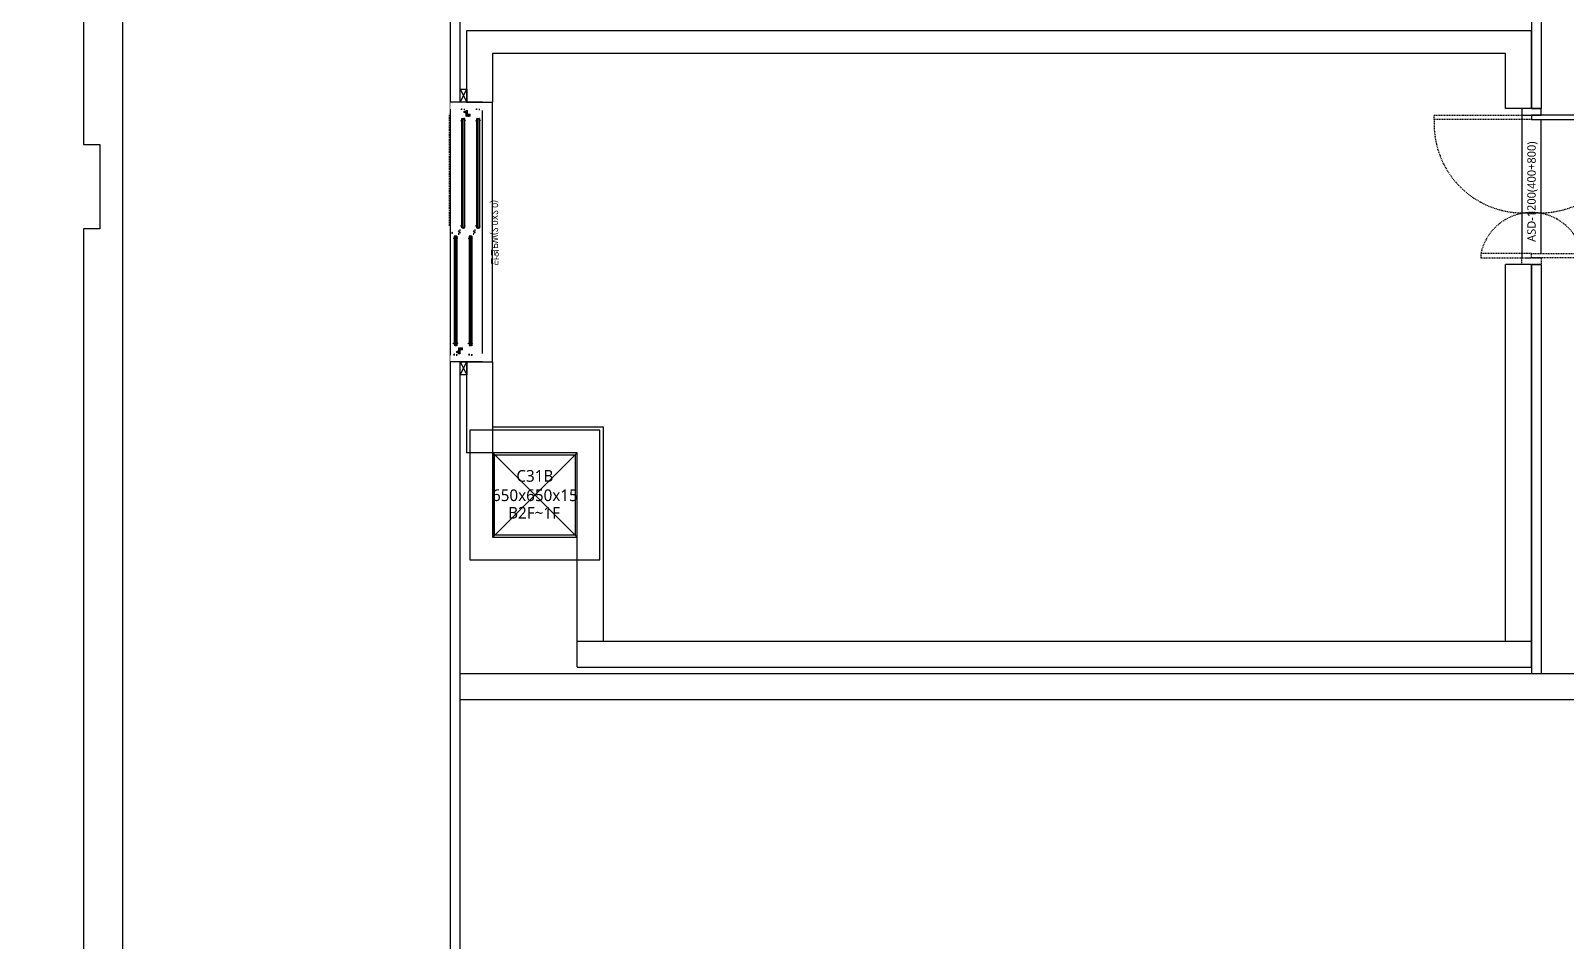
# Model space of a CAD drawing. Header units: millimetres. Extents: x -27104 to 125781, y -3376 to 46996.
# Drawn here: x 56635.8 to 56867, y 18449.1 to 18586.2 of the extents above; entities that cross this region are included whole.
import ezdxf
from ezdxf.enums import TextEntityAlignment as Align

# ---------------------------------------------------------------- set-up
doc = ezdxf.new("R2010")
doc.units = ezdxf.units.MM
doc.header["$LTSCALE"] = 100
doc.header["$MEASUREMENT"] = 0
doc.header["$PDSIZE"] = -10
doc.linetypes.add('HID', pattern=[2.5, 1.5, -1])
doc.linetypes.add('HIDDEN2', pattern=[0.1875, 0.125, -0.0625])
doc.layers.get('0').update_dxf_attribs({"linetype": 'CONTINUOUS'})
doc.layers.get('Defpoints').update_dxf_attribs({"color": 171, "linetype": 'CONTINUOUS'})
doc.layers.add('#프레임 라인', color=189, linetype='CONTINUOUS', plot=False)
for name, color, linetype in [('DOOR', 4, 'CONTINUOUS'), ('DOOR ELE', 253, 'CONTINUOUS'), ('DOOR(OPEN ELE)', 5, 'CONTINUOUS'), ('ELE9', 9, 'CONTINUOUS'), ('WIN', 4, 'CONTINUOUS'), ('WIN-G', 252, 'CONTINUOUS'), ('WIN2', 5, 'CONTINUOUS')]:
    doc.layers.add(name, color=color, linetype=linetype)
doc.styles.add('TE', font='malgun_0.ttf')
doc.styles.add('나눔바른고딕', font='NanumBarunGothic.ttf')
doc.styles.add('돋움', font='')
doc.styles.get('돋움').set_extended_font_data('Dotum')

# ---------------------------------------------------------------- blocks, each defined once
blk = doc.blocks.new('모헤어')
for p, q in [((-1909, -2852), (-1910, -2852)), ((-1910, -2859), (-1910, -2852)), ((-1909, -2859), (-1910, -2859))]:
    blk.add_line(p, q)
at = {"linetype": 'Continuous'}
for p, q in [((-1909, -2859), (-1909, -2852)), ((-1904, -2853), (-1909, -2853)), ((-1904, -2854), (-1909, -2854)), ((-1904, -2855), (-1909, -2855)), ((-1904, -2856), (-1909, -2856)), ((-1904, -2857), (-1909, -2857))]:
    blk.add_line(p, q, dxfattribs=at)
blk = doc.blocks.new('ㄴ핸들')
at = {"color": 0, "linetype": 'Continuous', "lineweight": 15}
for p, q in [((12340, -12243), (12340, -12232)), ((12340, -12232), (12342, -12232)), ((12342, -12233), (12340, -12236)), ((12342, -12238), (12340, -12240)), ((12340, -12243), (12341, -12245)), ((12343, -12241), (12341, -12244)), ((12344, -12245), (12341, -12245)), ((12342, -12241), (12342, -12232)), ((12360, -12241), (12342, -12241)), ((12343, -12235), (12343, -12232)), ((12343, -12232), (12347, -12232)), ((12343, -12232), (12343, -12233)), ((12343, -12235), (12345, -12235)), ((12343, -12240), (12343, -12241)), ((12343, -12240), (12344, -12240)), ((12343, -12241), (12343, -12240)), ((12343, -12240), (12343, -12240)), ((12348, -12235), (12344, -12235)), ((12344, -12245), (12344, -12243)), ((12345, -12243), (12344, -12243)), ((12360, -12243), (12344, -12243)), ((12344, -12243), (12344, -12245)), ((12344, -12243), (12360, -12243)), ((12345, -12244), (12344, -12245)), ((12360, -12245), (12344, -12245)), ((12344, -12245), (12344, -12245)), ((12345, -12235), (12345, -12234)), ((12348, -12234), (12345, -12234)), ((12348, -12235), (12345, -12235)), ((12345, -12235), (12345, -12235)), ((12345, -12241), (12345, -12241)), ((12345, -12243), (12345, -12244)), ((12345, -12243), (12346, -12243)), ((12359, -12244), (12345, -12244)), ((12349, -12231), (12346, -12234)), ((12348, -12241), (12346, -12243)), ((12347, -12232), (12347, -12224)), ((12349, -12227), (12347, -12228)), ((12350, -12224), (12348, -12224)), ((12348, -12236), (12348, -12234)), ((12348, -12236), (12349, -12236)), ((12348, -12244), (12348, -12243)), ((12350, -12244), (12348, -12245)), ((12349, -12223), (12349, -12223)), ((12349, -12223), (12350, -12223)), ((12349, -12223), (12350, -12223)), ((12349, -12226), (12350, -12226)), ((12349, -12226), (12349, -12236)), ((12350, -12234), (12349, -12235)), ((12349, -12236), (12349, -12235)), ((12349, -12236), (12349, -12236)), ((12351, -12217), (12350, -12218)), ((12350, -12218), (12350, -12223)), ((12350, -12223), (12350, -12223)), ((12350, -12223), (12350, -12223)), ((12350, -12223), (12350, -12223)), ((12351, -12223), (12350, -12223)), ((12351, -12223), (12350, -12223)), ((12350, -12234), (12350, -12223)), ((12350, -12223), (12351, -12223)), ((12351, -12223), (12350, -12223)), ((12350, -12224), (12350, -12226)), ((12350, -12225), (12350, -12226)), ((12350, -12234), (12350, -12234)), ((12355, -12217), (12351, -12217)), ((12351, -12223), (12351, -12223)), ((12352, -12241), (12351, -12243)), ((12354, -12244), (12353, -12245)), ((12356, -12218), (12355, -12217)), ((12357, -12223), (12355, -12223)), ((12357, -12223), (12355, -12223)), ((12355, -12223), (12355, -12223)), ((12355, -12223), (12356, -12223)), ((12356, -12223), (12355, -12223)), ((12357, -12241), (12355, -12243)), ((12356, -12223), (12356, -12218)), ((12356, -12223), (12358, -12223)), ((12356, -12223), (12356, -12223)), ((12356, -12223), (12358, -12223)), ((12356, -12223), (12356, -12234)), ((12356, -12226), (12356, -12224)), ((12358, -12224), (12356, -12224)), ((12357, -12224), (12356, -12224)), ((12356, -12226), (12357, -12226)), ((12356, -12234), (12356, -12234)), ((12357, -12235), (12356, -12234)), ((12357, -12223), (12357, -12223)), ((12357, -12223), (12357, -12223)), ((12357, -12236), (12357, -12226)), ((12359, -12226), (12357, -12228)), ((12359, -12230), (12357, -12232)), ((12357, -12235), (12357, -12236)), ((12357, -12236), (12359, -12236)), ((12357, -12236), (12357, -12236)), ((12357, -12244), (12357, -12243)), ((12360, -12243), (12357, -12245)), ((12358, -12223), (12358, -12223)), ((12359, -12235), (12358, -12236)), ((12358, -12243), (12358, -12244)), ((12359, -12224), (12359, -12232)), ((12359, -12232), (12383, -12232)), ((12361, -12232), (12359, -12234)), ((12359, -12234), (12359, -12236)), ((12360, -12234), (12359, -12234)), ((12360, -12235), (12359, -12235)), ((12359, -12235), (12360, -12235)), ((12360, -12235), (12359, -12235)), ((12359, -12244), (12359, -12243)), ((12360, -12243), (12359, -12243)), ((12360, -12235), (12360, -12234)), ((12360, -12235), (12383, -12235)), ((12360, -12241), (12360, -12243)), ((12360, -12242), (12360, -12243)), ((12360, -12243), (12360, -12245)), ((12360, -12245), (12360, -12245)), ((12366, -12232), (12363, -12235)), ((12370, -12232), (12368, -12235)), ((12370, -12262), (12370, -12261)), ((12370, -12263), (12370, -12262)), ((12383, -12262), (12370, -12262)), ((12372, -12262), (12370, -12264)), ((12370, -12263), (12371, -12264)), ((12371, -12261), (12371, -12262)), ((12385, -12264), (12371, -12264)), ((12375, -12232), (12372, -12235)), ((12376, -12262), (12374, -12264)), ((12379, -12232), (12377, -12235)), ((12377, -12243), (12380, -12243)), ((12381, -12262), (12378, -12264)), ((12380, -12243), (12383, -12243)), ((12383, -12233), (12381, -12235)), ((12383, -12232), (12383, -12262)), ((12383, -12232), (12386, -12232)), ((12384, -12232), (12383, -12233)), ((12383, -12232), (12383, -12235)), ((12383, -12232), (12383, -12232)), ((12385, -12235), (12383, -12237)), ((12386, -12239), (12383, -12242)), ((12386, -12244), (12383, -12246)), ((12386, -12248), (12383, -12251)), ((12386, -12253), (12383, -12255)), ((12386, -12257), (12383, -12260)), ((12385, -12262), (12383, -12264)), ((12386, -12235), (12385, -12235)), ((12385, -12235), (12385, -12235)), ((12386, -12235), (12385, -12235)), ((12385, -12261), (12386, -12261)), ((12385, -12261), (12385, -12262)), ((12385, -12262), (12386, -12262)), ((12385, -12264), (12386, -12263)), ((12386, -12232), (12386, -12235)), ((12386, -12235), (12386, -12236)), ((12386, -12235), (12386, -12235)), ((12386, -12235), (12386, -12235)), ((12386, -12236), (12386, -12240)), ((12386, -12241), (12386, -12245)), ((12386, -12246), (12386, -12251)), ((12386, -12252), (12386, -12256)), ((12386, -12257), (12386, -12261)), ((12386, -12261), (12386, -12262)), ((12386, -12262), (12386, -12261)), ((12386, -12262), (12386, -12263))]:
    blk.add_line(p, q, dxfattribs=at)
at = {"color": 0, "linetype": 'Continuous', "lineweight": 0}
for p, q in [((12347, -12235), (12344, -12235)), ((12344, -12235), (12344, -12236)), ((12344, -12240), (12344, -12236)), ((12344, -12236), (12347, -12236)), ((12348, -12237), (12344, -12240)), ((12352, -12241), (12345, -12241)), ((12347, -12236), (12352, -12241)), ((12350, -12239), (12348, -12241)), ((12356, -12229), (12349, -12235)), ((12355, -12217), (12350, -12221)), ((12356, -12220), (12350, -12225)), ((12356, -12224), (12350, -12230)), ((12356, -12233), (12350, -12239)), ((12352, -12241), (12352, -12241)), ((12352, -12241), (12360, -12241)), ((12357, -12237), (12353, -12240)), ((12357, -12223), (12357, -12223)), ((12360, -12245), (12360, -12235)), ((12360, -12235), (12362, -12235)), ((12362, -12235), (12360, -12235)), ((12366, -12236), (12360, -12242)), ((12362, -12236), (12360, -12238)), ((12360, -12245), (12361, -12245)), ((12365, -12245), (12361, -12245)), ((12362, -12236), (12362, -12235)), ((12362, -12235), (12364, -12235)), ((12362, -12235), (12362, -12236)), ((12371, -12236), (12362, -12245)), ((12375, -12236), (12362, -12236)), ((12364, -12235), (12364, -12236)), ((12375, -12235), (12364, -12235)), ((12375, -12236), (12366, -12245)), ((12371, -12245), (12369, -12247)), ((12371, -12249), (12369, -12251)), ((12369, -12261), (12369, -12250)), ((12371, -12254), (12369, -12256)), ((12371, -12258), (12369, -12260)), ((12369, -12261), (12370, -12261)), ((12377, -12261), (12370, -12261)), ((12377, -12242), (12371, -12242)), ((12371, -12259), (12371, -12242)), ((12371, -12259), (12377, -12259)), ((12375, -12259), (12373, -12261)), ((12377, -12239), (12374, -12242)), ((12376, -12235), (12375, -12236)), ((12375, -12236), (12375, -12235)), ((12375, -12235), (12377, -12235)), ((12377, -12235), (12377, -12242)), ((12377, -12242), (12377, -12252)), ((12377, -12259), (12377, -12250)), ((12377, -12259), (12377, -12261)), ((12377, -12261), (12377, -12261))]:
    blk.add_line(p, q, dxfattribs=at)
for centre, radius, start, end in [((12345, -12240), 1, 180, 270), ((12365, -12250), 4.5, 0, 90)]:
    blk.add_arc(centre, radius, start, end, dxfattribs=at)
at = {"color": 0, "linetype": 'Continuous', "lineweight": 15}
for centre, radius, start, end in [((12348, -12224), 0.5, 90, 180), ((12353, -12236), 3.9, 180, 0), ((12358, -12224), 0.5, 0, 90), ((12386, -12235), 0.3, 270, 0), ((12386, -12236), 0.3, 0, 90), ((12386, -12241), 0.5, 270, 90), ((12386, -12246), 0.5, 270, 90), ((12386, -12251), 0.5, 270, 90), ((12386, -12256), 0.5, 270, 90), ((12386, -12261), 0.3, 270, 0), ((12386, -12262), 0.3, 0, 90)]:
    blk.add_arc(centre, radius, start, end, dxfattribs=at)
for points in [[(12346, -12241), (12346, -12241)], [(12360, -12241), (12360, -12241)]]:
    blk.add_open_spline(points, degree=1, dxfattribs=at)
at = {"color": 0, "linetype": 'Continuous', "lineweight": 0}
blk.add_open_spline([(12371, -12252), (12377, -12252)], degree=1, dxfattribs=at)
blk = doc.blocks.new('A$C54895e96')
at = {"ltscale": 0.1}
blk.add_wipeout([(2100, 265), (100, 265), (100, 19), (2100, 19)], dxfattribs=at)
at = {"layer": 'WIN-G'}
h = blk.add_hatch(dxfattribs=at)
h.set_pattern_fill('ANSI38', color=256, scale=10, angle=540, style=0)
h.set_pattern_definition([(225, (-26409834.9976, 15707439.244), (-0.883883476483, 0.883883476483), []), (135, (-26409834.9976, 15707439.244), (-0.883883476483, 2.65165042945), [3.125, -1.875])])
h.paths.add_polyline_path([(1133, 242), (1130, 242), (1130, 222), (1133, 222)])
h = blk.add_hatch(dxfattribs=at)
h.set_pattern_fill('ANSI38', color=256, scale=10, angle=360, style=0)
h.set_pattern_definition([(315, (-26410669.2945, 15707439.244), (0.883883476483, 0.883883476483), []), (45, (-26410669.2945, 15707439.244), (0.883883476483, 2.65165042945), [3.125, -1.875])])
h.paths.add_polyline_path([(1972, 242), (1975, 242), (1975, 222), (1972, 222)])
h = blk.add_hatch(dxfattribs=at)
h.set_pattern_fill('ANSI38', color=256, scale=10, angle=540, style=0)
h.set_pattern_definition([(225, (-26409130.1476, 15707381.244), (-0.883883476483, 0.883883476483), []), (135, (-26409130.1476, 15707381.244), (-0.883883476483, 2.65165042945), [3.125, -1.875])])
h.paths.add_polyline_path([(228, 184), (225, 184), (225, 164), (228, 164)])
h = blk.add_hatch(dxfattribs=at)
h.set_pattern_fill('ANSI38', color=256, scale=10, angle=360, style=0)
h.set_pattern_definition([(315, (-26409964.4445, 15707381.244), (0.883883476483, 0.883883476483), []), (45, (-26409964.4445, 15707381.244), (0.883883476483, 2.65165042945), [3.125, -1.875])])
h.paths.add_polyline_path([(1067, 184), (1070, 184), (1070, 164), (1067, 164)])
h = blk.add_hatch(dxfattribs=at)
h.set_pattern_fill('ANSI38', color=256, scale=10, angle=540, style=0)
h.set_pattern_definition([(225, (-26409834.9976, 15707324.244), (-0.883883476483, 0.883883476483), []), (135, (-26409834.9976, 15707324.244), (-0.883883476483, 2.65165042945), [3.125, -1.875])])
h.paths.add_polyline_path([(1133, 127), (1130, 127), (1130, 107), (1133, 107)])
h = blk.add_hatch(dxfattribs=at)
h.set_pattern_fill('ANSI38', color=256, scale=10, angle=360, style=0)
h.set_pattern_definition([(315, (-26410669.2945, 15707324.244), (0.883883476483, 0.883883476483), []), (45, (-26410669.2945, 15707324.244), (0.883883476483, 2.65165042945), [3.125, -1.875])])
h.paths.add_polyline_path([(1972, 127), (1975, 127), (1975, 107), (1972, 107)])
h = blk.add_hatch(dxfattribs=at)
h.set_pattern_fill('ANSI38', color=256, scale=10, angle=540, style=0)
h.set_pattern_definition([(225, (-26409130.1476, 15707266.244), (-0.883883476483, 0.883883476483), []), (135, (-26409130.1476, 15707266.244), (-0.883883476483, 2.65165042945), [3.125, -1.875])])
h.paths.add_polyline_path([(228, 69), (225, 69), (225, 49), (228, 49)])
h = blk.add_hatch(dxfattribs=at)
h.set_pattern_fill('ANSI38', color=256, scale=10, angle=360, style=0)
h.set_pattern_definition([(315, (-26409964.4445, 15707266.244), (0.883883476483, 0.883883476483), []), (45, (-26409964.4445, 15707266.244), (0.883883476483, 2.65165042945), [3.125, -1.875])])
h.paths.add_polyline_path([(1067, 69), (1070, 69), (1070, 49), (1067, 49)])
at = {"layer": 'WIN', "color": 8}
for p, q in [((100, 94), (0, 144)), ((0, 94), (100, 144)), ((2200, 94), (2100, 144)), ((2100, 94), (2200, 144))]:
    blk.add_line(p, q, dxfattribs=at)
at = {"layer": 'WIN', "ltscale": 1000}
for points in [[(100, 265), (100, 19)], [(2100, 265), (2100, 19)]]:
    blk.add_lwpolyline(points, dxfattribs=at)
at = {"layer": 'WIN', "color": 8}
for points in [[(0, 94), (100, 94), (100, 144), (0, 144)], [(2100, 94), (2200, 94), (2200, 144), (2100, 144)]]:
    blk.add_lwpolyline(points, close=True, dxfattribs=at)
at = {"layer": 'WIN-G'}
for p, q in [((164, 265), (2036, 265)), ((1973, 242), (1133, 242)), ((1972, 237), (1133, 237)), ((1136, 237), (1136, 225)), ((1969, 237), (1969, 225)), ((1068, 184), (228, 184)), ((1067, 179), (228, 179)), ((1067, 167), (228, 167)), ((1068, 162), (228, 162)), ((231, 179), (231, 167)), ((1064, 179), (1064, 167)), ((1972, 225), (1133, 225)), ((1973, 220), (1133, 220)), ((1973, 127), (1133, 127)), ((1972, 122), (1133, 122)), ((1136, 122), (1136, 110)), ((1969, 122), (1969, 110)), ((153, 19), (2047, 19)), ((1068, 69), (228, 69)), ((1067, 64), (228, 64)), ((1067, 52), (228, 52)), ((1068, 47), (228, 47)), ((231, 64), (231, 52)), ((1064, 64), (1064, 52)), ((1972, 110), (1133, 110)), ((1973, 105), (1133, 105))]:
    blk.add_line(p, q, dxfattribs=at)
at = {"layer": 'WIN-G', "linetype": 'HIDDEN2'}
blk.add_line((1147, 12), (2011, 12), dxfattribs=at)
at = {"layer": 'WIN-G'}
for points in [[(1146, 248), (1147, 248), (1147, 248), (1147, 248), (1148, 248), (1148, 247), (1148, 247), (1148, 247), (1148, 247), (1148, 247), (1148, 247), (1148, 246), (1148, 246), (1148, 246), (1148, 245), (1148, 245), (1148, 244), (1149, 244), (1149, 244), (1149, 244), (1149, 244), (1150, 243), (1150, 243), (1150, 243), (1151, 243), (1151, 242), (1152, 242), (1152, 242)], [(1958, 248), (1958, 248), (1958, 248), (1957, 248), (1957, 248), (1957, 247), (1957, 247), (1957, 247), (1957, 247), (1957, 247), (1957, 247), (1957, 246), (1957, 246), (1957, 246), (1957, 245), (1957, 245), (1956, 244), (1956, 244), (1956, 244), (1956, 244), (1956, 244), (1955, 243), (1955, 243), (1955, 243), (1954, 243), (1954, 242), (1953, 242), (1953, 242)], [(242, 190), (242, 190), (242, 190), (243, 190), (243, 190), (243, 189), (243, 189), (243, 189), (243, 189), (243, 189), (243, 189), (243, 188), (243, 188), (243, 188), (243, 187), (243, 187), (244, 186), (244, 186), (244, 186), (244, 186), (244, 186), (245, 185), (245, 185), (245, 185), (246, 185), (246, 184), (247, 184), (247, 184)], [(242, 156), (242, 156), (242, 156), (243, 156), (243, 157), (243, 157), (243, 157), (243, 157), (243, 157), (243, 157), (243, 158), (243, 158), (243, 158), (243, 158), (244, 159), (244, 159), (244, 160), (244, 160), (244, 160), (244, 160), (245, 161), (245, 161), (245, 161), (246, 161), (246, 162), (246, 162), (247, 162), (247, 162)], [(1053, 190), (1053, 190), (1053, 190), (1052, 190), (1052, 190), (1052, 189), (1052, 189), (1052, 189), (1052, 189), (1052, 189), (1052, 189), (1052, 188), (1052, 188), (1052, 188), (1051, 187), (1051, 187), (1051, 186), (1051, 186), (1051, 186), (1051, 186), (1050, 186), (1050, 185), (1050, 185), (1049, 185), (1049, 185), (1049, 184), (1048, 184), (1048, 184)], [(1054, 156), (1053, 156), (1053, 156), (1052, 156), (1052, 157), (1052, 157), (1052, 157), (1052, 157), (1052, 157), (1052, 157), (1052, 158), (1052, 158), (1052, 158), (1052, 158), (1052, 159), (1051, 159), (1051, 160), (1051, 160), (1051, 160), (1051, 160), (1050, 161), (1050, 161), (1050, 161), (1049, 161), (1049, 162), (1049, 162), (1048, 162), (1048, 162)], [(1146, 214), (1147, 214), (1147, 214), (1148, 214), (1148, 215), (1148, 215), (1148, 215), (1148, 215), (1148, 215), (1148, 215), (1148, 216), (1148, 216), (1148, 216), (1148, 216), (1148, 217), (1149, 217), (1149, 218), (1149, 218), (1149, 218), (1149, 218), (1150, 219), (1150, 219), (1150, 219), (1151, 219), (1151, 220), (1151, 220), (1152, 220), (1152, 220)], [(1146, 133), (1147, 133), (1147, 133), (1147, 133), (1148, 132), (1148, 132), (1148, 132), (1148, 132), (1148, 132), (1148, 132), (1148, 131), (1148, 131), (1148, 131), (1148, 131), (1148, 130), (1148, 130), (1148, 129), (1149, 129), (1149, 129), (1149, 129), (1149, 128), (1150, 128), (1150, 128), (1150, 128), (1151, 127), (1151, 127), (1152, 127), (1152, 127)], [(1958, 214), (1958, 214), (1958, 214), (1957, 214), (1957, 215), (1957, 215), (1957, 215), (1957, 215), (1957, 215), (1957, 215), (1957, 216), (1957, 216), (1957, 216), (1957, 216), (1956, 217), (1956, 217), (1956, 218), (1956, 218), (1956, 218), (1956, 218), (1955, 219), (1955, 219), (1955, 219), (1954, 219), (1954, 220), (1954, 220), (1953, 220), (1953, 220)], [(1958, 133), (1958, 133), (1958, 133), (1957, 133), (1957, 132), (1957, 132), (1957, 132), (1957, 132), (1957, 132), (1957, 132), (1957, 131), (1957, 131), (1957, 131), (1957, 131), (1957, 130), (1957, 130), (1956, 129), (1956, 129), (1956, 129), (1956, 129), (1956, 128), (1955, 128), (1955, 128), (1955, 128), (1954, 127), (1954, 127), (1953, 127), (1953, 127)], [(242, 75), (242, 75), (242, 75), (243, 75), (243, 75), (243, 74), (243, 74), (243, 74), (243, 74), (243, 74), (243, 74), (243, 73), (243, 73), (243, 73), (243, 72), (243, 72), (244, 71), (244, 71), (244, 71), (244, 71), (244, 71), (245, 70), (245, 70), (245, 70), (246, 70), (246, 69), (247, 69), (247, 69)], [(242, 41), (242, 41), (242, 41), (243, 41), (243, 42), (243, 42), (243, 42), (243, 42), (243, 42), (243, 42), (243, 43), (243, 43), (243, 43), (243, 43), (244, 44), (244, 44), (244, 45), (244, 45), (244, 45), (244, 45), (245, 46), (245, 46), (245, 46), (246, 46), (246, 47), (246, 47), (247, 47), (247, 47)], [(1054, 75), (1053, 75), (1053, 75), (1053, 75), (1052, 75), (1052, 74), (1052, 74), (1052, 74), (1052, 74), (1052, 74), (1052, 74), (1052, 73), (1052, 73), (1052, 73), (1052, 72), (1052, 72), (1052, 71), (1051, 71), (1051, 71), (1051, 71), (1051, 71), (1050, 70), (1050, 70), (1050, 70), (1049, 70), (1049, 69), (1048, 69), (1048, 69)], [(1054, 41), (1053, 41), (1053, 41), (1052, 41), (1052, 42), (1052, 42), (1052, 42), (1052, 42), (1052, 42), (1052, 42), (1052, 43), (1052, 43), (1052, 43), (1052, 43), (1052, 44), (1051, 44), (1051, 45), (1051, 45), (1051, 45), (1051, 45), (1050, 46), (1050, 46), (1050, 46), (1049, 46), (1049, 47), (1049, 47), (1048, 47), (1048, 47)], [(1146, 99), (1147, 99), (1147, 99), (1148, 100), (1148, 100), (1148, 100), (1148, 100), (1148, 100), (1148, 100), (1148, 100), (1148, 101), (1148, 101), (1148, 101), (1148, 101), (1148, 102), (1148, 102), (1149, 103), (1149, 103), (1149, 103), (1149, 103), (1149, 104), (1150, 104), (1150, 104), (1150, 104), (1151, 105), (1151, 105), (1152, 105), (1152, 105)], [(1959, 99), (1958, 99), (1958, 99), (1957, 100), (1957, 100), (1957, 100), (1957, 100), (1957, 100), (1957, 100), (1957, 100), (1957, 101), (1957, 101), (1957, 101), (1957, 101), (1957, 102), (1956, 102), (1956, 103), (1956, 103), (1956, 103), (1956, 103), (1955, 104), (1955, 104), (1955, 104), (1954, 104), (1954, 105), (1954, 105), (1953, 105), (1953, 105)]]:
    blk.add_lwpolyline(points, dxfattribs=at)
at = {"layer": 'WIN2'}
for p, q in [((131, 255), (131, 255)), ((131, 255), (131, 255)), ((2070, 255), (2070, 255)), ((2070, 255), (2070, 255)), ((1081, 200), (1081, 193)), ((1082, 200), (1082, 193)), ((1082, 200), (1082, 193)), ((1083, 200), (1083, 193)), ((1083, 200), (1083, 193)), ((1083, 200), (1083, 193)), ((1084, 200), (1084, 193)), ((1084, 200), (1084, 193)), ((1085, 200), (1085, 193)), ((1085, 200), (1085, 193)), ((1086, 200), (1086, 193)), ((1086, 200), (1086, 193)), ((1087, 200), (1087, 193)), ((1087, 200), (1087, 193)), ((1088, 200), (1088, 193)), ((1092, 203), (1099, 208)), ((1099, 208), (1092, 203)), ((1099, 207), (1092, 203)), ((1101, 197), (1108, 202)), ((1101, 197), (1108, 202)), ((1108, 201), (1101, 197)), ((1112, 204), (1112, 211)), ((1112, 204), (1112, 211)), ((1113, 204), (1113, 211)), ((1113, 204), (1113, 211)), ((1113, 204), (1113, 211)), ((1114, 204), (1114, 211)), ((1114, 204), (1114, 211)), ((1115, 204), (1115, 211)), ((1115, 204), (1115, 211)), ((1116, 204), (1116, 211)), ((1116, 204), (1116, 211)), ((1117, 204), (1117, 211)), ((1117, 204), (1117, 211)), ((1118, 204), (1118, 211)), ((1118, 204), (1118, 211)), ((164, 69), (164, 69)), ((164, 47), (164, 47)), ((1081, 85), (1081, 78)), ((1082, 85), (1082, 78)), ((1082, 85), (1082, 78)), ((1083, 85), (1083, 78)), ((1083, 85), (1083, 78)), ((1083, 85), (1083, 78)), ((1084, 85), (1084, 78)), ((1084, 85), (1084, 78)), ((1085, 85), (1085, 78)), ((1085, 85), (1085, 78)), ((1086, 85), (1086, 78)), ((1086, 85), (1086, 78)), ((1087, 85), (1087, 78)), ((1087, 85), (1087, 78)), ((1088, 85), (1088, 78)), ((1092, 88), (1099, 93)), ((1099, 93), (1092, 88)), ((1099, 92), (1092, 88)), ((1101, 82), (1108, 87)), ((1101, 82), (1108, 87)), ((1108, 86), (1101, 82)), ((1112, 89), (1112, 96)), ((1112, 89), (1112, 96)), ((1113, 89), (1113, 96)), ((1113, 89), (1113, 96)), ((1113, 89), (1113, 96)), ((1114, 89), (1114, 96)), ((1114, 89), (1114, 96)), ((1115, 89), (1115, 96)), ((1115, 89), (1115, 96)), ((1116, 89), (1116, 96)), ((1116, 89), (1116, 96)), ((1117, 89), (1117, 96)), ((1117, 89), (1117, 96)), ((1118, 89), (1118, 96)), ((1118, 89), (1118, 96))]:
    blk.add_line(p, q, dxfattribs=at)
for centre, start, end in [((1099, 208), 300.1848, 115.8619), ((1101, 197), 120.1848, 295.8619), ((1099, 93), 300.1848, 115.8619), ((1101, 82), 120.1848, 295.8619)]:
    blk.add_arc(centre, 0.2, start, end, dxfattribs=at)
at = {"layer": 'WIN-G', "rotation": 180.0000000000003}
blk.add_blockref('ㄴ핸들', (14377, -12094), dxfattribs=at)
at = {"layer": 'WIN-G', "extrusion": (0, 0, -1), "zscale": -1, "rotation": 179.9999999999997}
blk.add_blockref('ㄴ핸들', (12177, -12152), dxfattribs=at)
at = {"layer": 'WIN2', "color": 8, "rotation": 270.0000000000003}
blk.add_blockref('모헤어', (4900, -1667), dxfattribs=at)
at = {"layer": 'WIN2'}
for p, rotation in [((3010, -1725), 270.0000000000003), ((4900, -1782), 270.0000000000003), ((3010, -1840), 270.0000000000003), ((-1763, 1940), 90.00000000000031)]:
    blk.add_blockref('모헤어', p, dxfattribs=dict(at, rotation=rotation))
at = {"layer": 'WIN2', "extrusion": (0, 0, -1), "zscale": -1, "rotation": 89.9999999999997}
for p in [(-3010, 2071), (-3010, 1956), (-4900, 2014)]:
    blk.add_blockref('모헤어', p, dxfattribs=at)
at = {"layer": 'WIN2', "color": 8, "extrusion": (0, 0, -1), "zscale": -1, "rotation": 89.9999999999997}
blk.add_blockref('모헤어', (-4900, 2129), dxfattribs=at)
at = {"layer": 'Defpoints', "style": '돋움'}
blk.add_text('단열PW(2.0X2.0)', height=50, dxfattribs=at).set_placement((1094, 321), align=Align.BOTTOM_CENTER)
blk = doc.blocks.new('A$C910db08d')
at = {"layer": 'DOOR', "linetype": 'HID', "ltscale": 0.05}
blk.add_lwpolyline([(400, 1024), (450, 1024), (450, 874), (400, 874)], close=True, dxfattribs=at)
for points in [[(450, 558), (450, 949), (485, 949), (485, 558)], [(485, 558), (450, 558)]]:
    blk.add_lwpolyline(points, dxfattribs=at)
at = {"layer": 'DOOR'}
for points in [[(1550, 200), (1550, 949), (1515, 949), (1515, 200)], [(1515, 200), (1550, 200)]]:
    blk.add_lwpolyline(points, dxfattribs=at)
blk.add_lwpolyline([(1600, 1024), (1550, 1024), (1550, 874), (1600, 874)], close=True, dxfattribs=at)
at = {"layer": 'DOOR ELE', "ltscale": 0.1}
for points in [[(1550, 1024), (450, 1024)], [(485, 874), (1515, 874)]]:
    blk.add_lwpolyline(points, dxfattribs=at)
at = {"layer": 'DOOR(OPEN ELE)', "linetype": 'HID', "ltscale": 0.05}
for p, q in [((1515, 949), (1515, 1699)), ((1550, 1699), (1550, 949)), ((1550, 949), (1515, 949))]:
    blk.add_line(p, q, dxfattribs=at)
for points in [[(1515, 1699), (1550, 1699)], [(450, 1340), (450, 949), (485, 949), (485, 1340)], [(485, 1340), (450, 1340)]]:
    blk.add_lwpolyline(points, dxfattribs=at)
for centre, radius, start, end in [((1482, 1015), 685, 87.2101, 185.472), ((400, 949), 400, 282.2689, 77.7311), ((1482, 884), 685, 174.528, 272.7899)]:
    blk.add_arc(centre, radius, start, end, dxfattribs=at)
at = {"layer": 'Defpoints', "style": '나눔바른고딕'}
blk.add_text('ASD-1200(400+800)', height=65, dxfattribs=at).set_placement((574, 917))
blk = doc.blocks.new('*U374')
at = {"color": 0, "linetype": 'ByBlock'}
for p, q in [((325, 325), (-325, 325)), ((-325, 325), (-325, -325)), ((-310, 310), (310, 310)), ((-310, -310), (-310, 310)), ((310, 310), (310, -310)), ((325, -325), (325, 325)), ((-325, -325), (325, -325)), ((310, -310), (-310, -310))]:
    blk.add_line(p, q, dxfattribs=at)
at = {"layer": 'Defpoints'}
blk.add_point((0, 0), dxfattribs=at)
blk = doc.blocks.new('C31B-B2-1F')
at = {"layer": '#프레임 라인', "ltscale": 0.1}
blk.add_lwpolyline([(-500, -500), (500, -500), (500, 500), (-500, 500)], close=True, dxfattribs=at)
at = {"layer": 'Defpoints', "ltscale": 10000}
for p, q in [((-325, -325), (325, 325)), ((325, -325), (-325, 325))]:
    blk.add_line(p, q, dxfattribs=at)
at = {"ltscale": 0.1}
blk.add_blockref('*U374', (0, 0), dxfattribs=at)
at = {"layer": 'Defpoints', "style": 'TE'}
for s, p in [('C31B', (0, 102)), ('650x650x15', (0, -47)), ('B2F~1F', (-6, -182))]:
    blk.add_text(s, height=90, dxfattribs=at).set_placement(p, align=Align.CENTER)
blk = doc.blocks.new('ggtyu')
at = {"layer": 'ELE9', "color": 253, "ltscale": 0.1}
blk.add_line((56512.05, 18749.97), (56512.05, 18686.39), dxfattribs=at)
for points in [[(56509.61, 17150.14), (56509.61, 18908.92)], [(56511.08, 17150.14), (56511.08, 18907.46)], [(56672.48, 18807.19), (56672.48, 18738.23)], [(56673.94, 18807.19), (56673.94, 18738.23)], [(56672.48, 18738.23), (56668.56, 18738.23)], [(56672.48, 18738.23), (56673.94, 18738.23)], [(56668.56, 18658.02), (56668.56, 18714.75)], [(56672.48, 18714.75), (56668.56, 18714.75)], [(56672.48, 18654.1), (56672.48, 18714.75)], [(56672.48, 18714.75), (56672.48, 18653.13)], [(56672.48, 18714.75), (56673.94, 18714.75), (56673.94, 18653.13)], [(56511.08, 18653.13), (56749.75, 18653.13), (56749.75, 18692.25)], [(56511.08, 18649.21), (56753.67, 18649.21), (56753.67, 18692.25)], [(56515.97, 18690.3), (56532.6, 18690.3), (56532.6, 18658.02)], [(56528.68, 18654.14), (56528.68, 18686.39), (56512.05, 18686.39)], [(56528.68, 18658.02), (56672.48, 18658.02)], [(56528.68, 18654.1), (56672.48, 18654.1)]]:
    blk.add_lwpolyline(points, dxfattribs=at)
for points in [[(56454.34, 18864.42), (56454.34, 18732.85), (56456.79, 18732.85), (56456.79, 18720.13), (56454.34, 18720.13), (56454.34, 18576.34), (56456.79, 18576.34), (56456.79, 18563.62), (56454.34, 18563.62), (56454.34, 18419.83), (56456.79, 18419.83), (56456.79, 18407.11), (56454.34, 18407.11), (56454.34, 18374.34, -0.046938), (56446.38, 18289.69)], [(56460.21, 18864.42), (56460.21, 18374.34, -0.047103), (56452.09, 18288.3, -0.047103)]]:
    blk.add_lwpolyline(points, format="xyb", dxfattribs=at)
blk.add_lwpolyline([(56515.97, 18673.67), (56528.68, 18673.67), (56528.68, 18686.39), (56515.97, 18686.39)], close=True, dxfattribs=at)
at = {"layer": 'ELE9', "color": 253, "ltscale": 0.1, "xscale": 0.01956378461538462, "yscale": 0.01956378461538462, "zscale": 0.01956378461538462, "rotation": 90}
blk.add_blockref('A$C910db08d', (56691.05, 18706.93), dxfattribs=at)
at = {"layer": 'ELE9', "color": 253, "ltscale": 0.1, "xscale": 0.01956378461538462, "yscale": 0.01956378461538462, "zscale": 0.01956378461538462}
blk.add_blockref('C31B-B2-1F', (56522.33, 18680.03), dxfattribs=at)
at = {"layer": 'ELE9', "color": 253, "ltscale": 0.1, "xscale": -0.01956378461538462, "yscale": 0.01956378461538462, "zscale": 0.01956378461538462, "rotation": 270}
blk.add_blockref('A$C54895e96', (56509.24, 18698.12), dxfattribs=at)
at = {"layer": 'ELE9', "color": 253, "ltscale": 0.1}
blk.add_line((56515.97, 18700.08), (56515.97, 18686.39), dxfattribs=at)
for points in [[(56672.48, 18738.23), (56672.48, 18749.97), (56512.05, 18749.97)], [(56668.56, 18738.23), (56668.56, 18746.54), (56515.97, 18746.54), (56515.97, 18739.21)], [(56512.05, 18739.21), (56515.97, 18739.21)], [(56515.97, 18700.08), (56515.97, 18739.21)], [(56512.05, 18700.08), (56515.97, 18700.08)]]:
    blk.add_lwpolyline(points, dxfattribs=at)

msp = doc.modelspace()

# ---------------------------------------------------------------- block references
msp.add_blockref('ggtyu', (189.46, -163.8))

doc.saveas('drawing.dxf')
